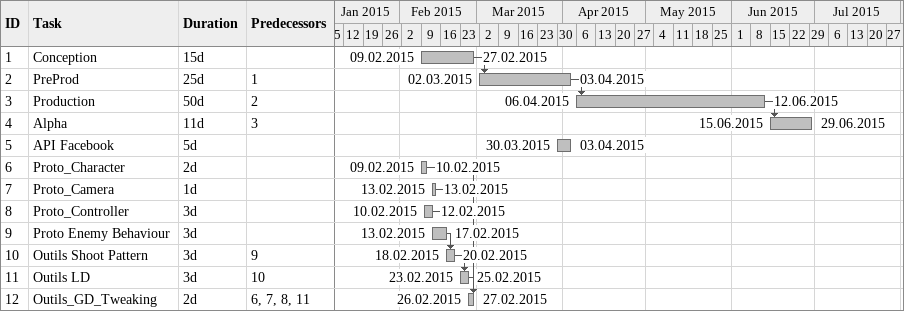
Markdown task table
| ID | Task | Duration | Start | Finish | Predecessors |
|---|---|---|---|---|---|
| 1 | Conception | 15d | 2015-02-09 | 2015-02-27 |  |
| 2 | PreProd | 25d | 2015-03-02 | 2015-04-03 | 1 |
| 3 | Production | 50d | 2015-04-06 | 2015-06-12 | 2 |
| 4 | Alpha | 11d | 2015-06-15 | 2015-06-29 | 3 |
| 5 | API Facebook | 5d | 2015-03-30 | 2015-04-03 |  |
| 6 | Proto_Character | 2d | 2015-02-09 | 2015-02-10 |  |
| 7 | Proto_Camera | 1d | 2015-02-13 | 2015-02-13 |  |
| 8 | Proto_Controller | 3d | 2015-02-10 | 2015-02-12 |  |
| 9 | Proto Enemy Behaviour | 3d | 2015-02-13 | 2015-02-17 |  |
| 10 | Outils Shoot Pattern | 3d | 2015-02-18 | 2015-02-20 | 9 |
| 11 | Outils LD | 3d | 2015-02-23 | 2015-02-25 | 10 |
| 12 | Outils_GD_Tweaking | 2d | 2015-02-26 | 2015-02-27 | 6, 7, 8, 11 |
